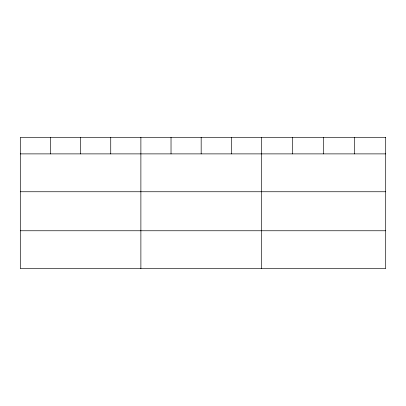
<?xml version="1.0" encoding="UTF-8"?>
<svg xmlns="http://www.w3.org/2000/svg" width="406" height="406" viewBox="0 0 406 406"><rect width="100%" height="100%" fill="white"/><g stroke="black" fill="none" stroke-linecap="round" stroke-linejoin="round"><path stroke-width="0.61" d="M20.3 153.884L385.7 153.884M20.3 191.749L385.7 191.749M20.3 230.76L385.7 230.76M354.641 137.375L354.641 153.884M323.582 137.375L323.582 153.884M292.523 137.375L292.523 153.884M261.464 137.375L261.464 268.625M231.318 137.375L231.318 153.884M201.173 137.375L201.173 153.884M171.027 137.375L171.027 153.884M140.882 137.375L140.882 268.625M110.736 137.375L110.736 153.884M80.591 137.375L80.591 153.884M50.445 137.375L50.445 153.884M385.7 137.375L20.3 137.375L20.3 268.625L385.7 268.625L385.7 137.375"/></g></svg>
